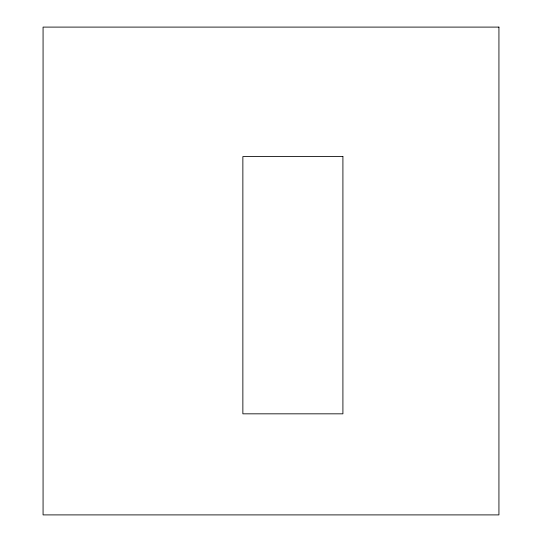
<?xml version="1.0" encoding="UTF-8"?>
<svg xmlns="http://www.w3.org/2000/svg" width="542" height="542" viewBox="0 0 542 542"><rect width="100%" height="100%" fill="white"/><g stroke="black" fill="none" stroke-linecap="round" stroke-linejoin="round"><path stroke-width="0.81" d="M498.931 27.1L43.069 27.1L43.069 514.9L498.931 514.9L498.931 27.1M342.91 156.577L242.863 156.577L242.863 413.831L342.91 413.831L342.91 156.577"/></g></svg>
